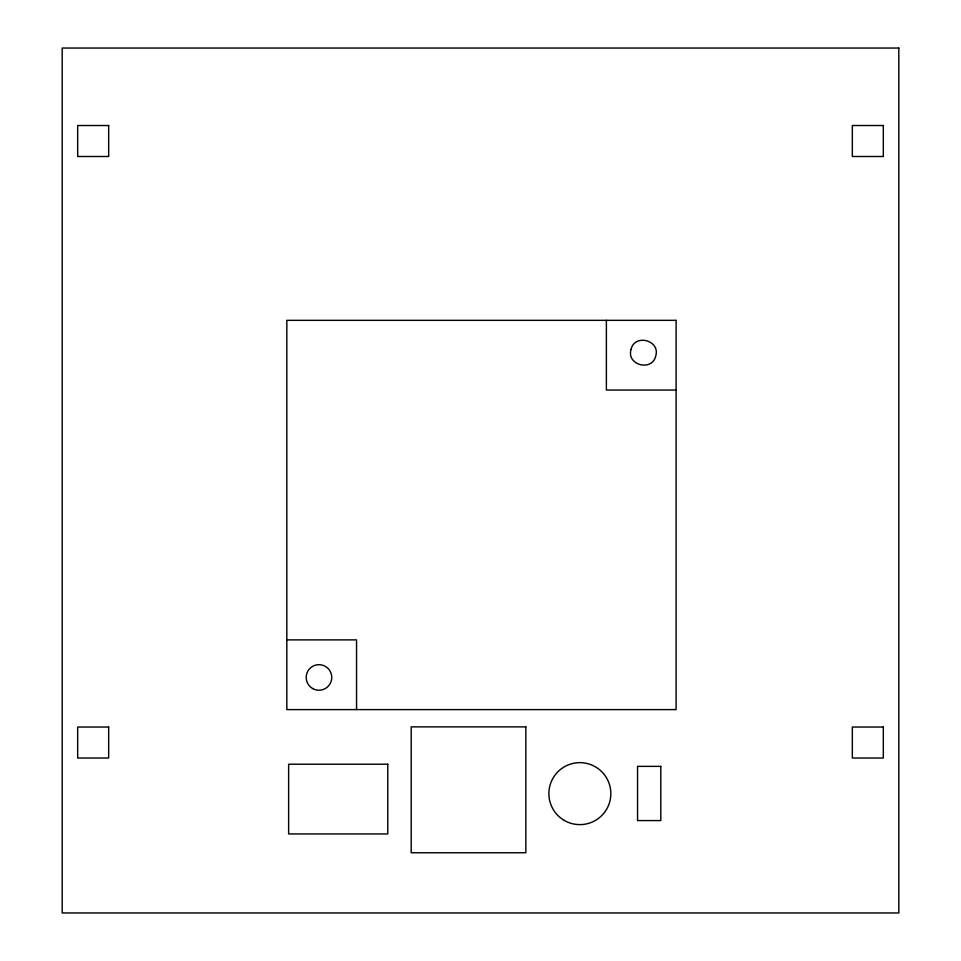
<?xml version="1.0" encoding="UTF-8"?>
<svg xmlns="http://www.w3.org/2000/svg" width="961" height="961" viewBox="0 0 961 961"><rect width="100%" height="100%" fill="white"/><g stroke="black" fill="none" stroke-linecap="round" stroke-linejoin="round"><path stroke-width="1.44" d="M676.1 390.058L606.379 390.058L606.379 320.337M286.834 639.882L356.555 639.882L356.555 709.602M631.053 349.384C626.2 365.084 652.087 372.015 655.738 356.002C660.591 340.302 634.692 333.359 631.053 349.384M898.811 48.05L62.189 48.05L62.189 912.95L898.811 912.95L898.811 48.05M108.665 125.519L77.685 125.519L77.685 156.499L108.665 156.499L108.665 125.519M883.315 125.519L852.335 125.519L852.335 156.499L883.315 156.499L883.315 125.519M676.1 320.337L286.834 320.337L286.834 709.602L676.1 709.602L676.1 320.337M525.847 726.876L411.2 726.876L411.2 852.755L525.847 852.755L525.847 726.876M108.665 727.033L77.685 727.033L77.685 758.025L108.665 758.025L108.665 727.033M883.315 727.033L852.335 727.033L852.335 758.025L883.315 758.025L883.315 727.033M387.788 764.223L288.636 764.223L288.636 833.944L387.788 833.944L387.788 764.223M660.796 766.361L637.551 766.361L637.551 820.586L660.796 820.586L660.796 766.361M564.359 820.466A30.98 30.98 0 0 0 610.836 793.63A30.98 30.98 0 0 0 564.359 766.806A30.98 30.98 0 0 0 564.359 820.466M312.589 688.52A12.781 12.781 0 0 0 331.761 677.457A12.781 12.781 0 0 0 312.589 666.381A12.781 12.781 0 0 0 312.589 688.52"/></g></svg>
